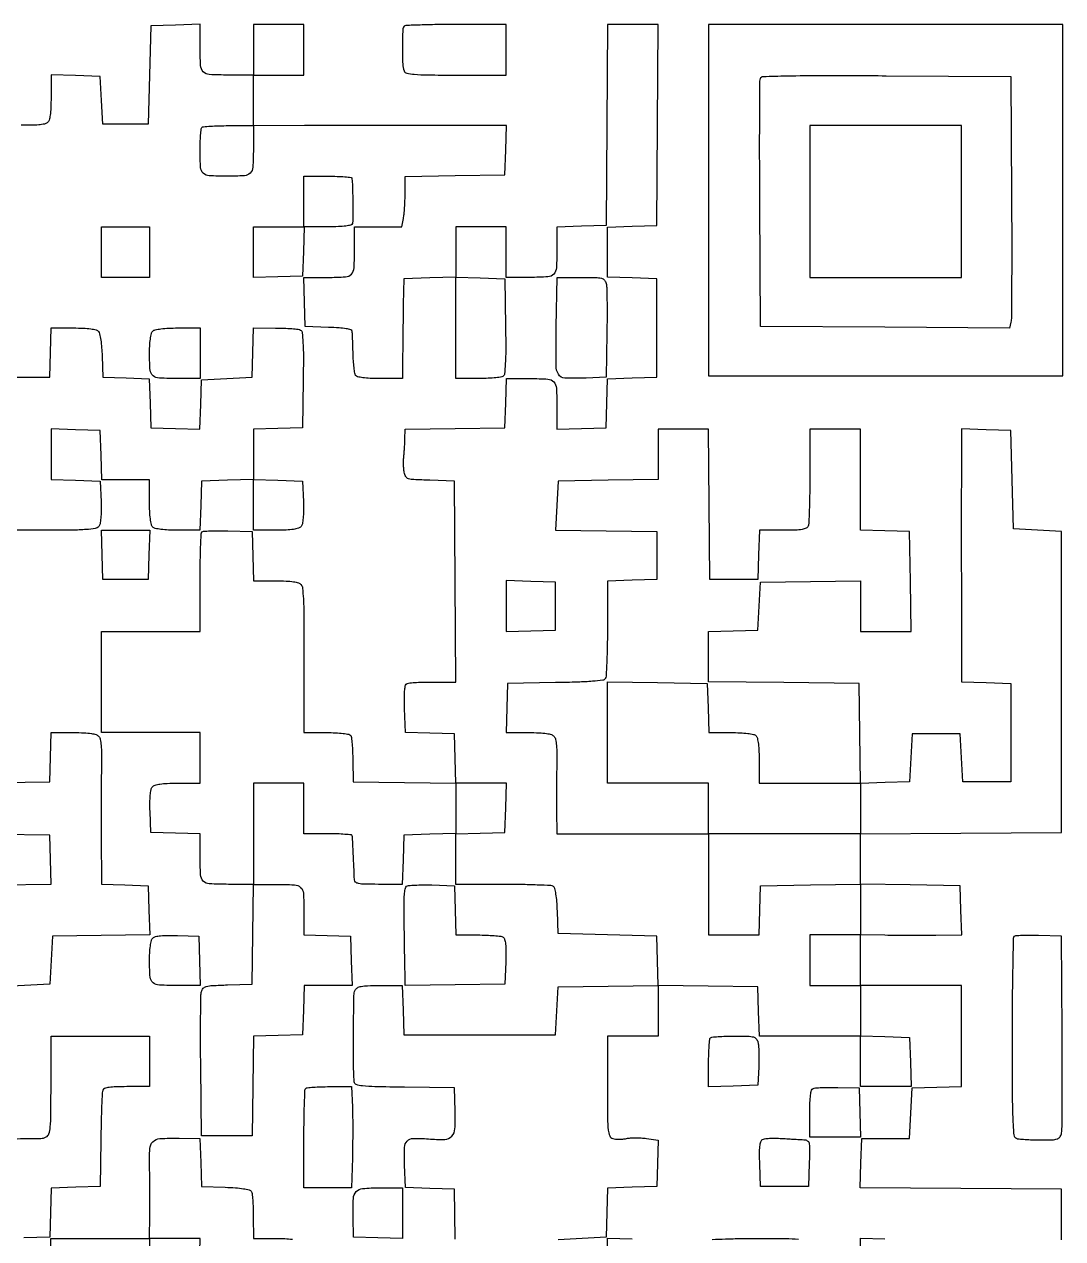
# Model space of a CAD drawing. Extents: x 156 to 936, y 100 to 969.
# Drawn here: x 546 to 936, y 512.9 to 969.1 of the extents above; entities that cross this region are included whole.
import ezdxf

# ---------------------------------------------------------------- set-up
doc = ezdxf.new("R2010")
doc.units = 0

msp = doc.modelspace()

# ---------------------------------------------------------------- linework, layer by layer
for points in [[(935.5, 512.5), (935.5, 531.5), (897.712634, 531.762062), (859.925268, 532.024123), (860.212634, 541.262062), (860.5, 550.5), (869.5, 550.5), (878.5, 550.5), (879, 560), (879.5, 569.5), (888.75, 569.787526), (898, 570.075052), (898, 589.037526), (898, 608), (879, 608), (860, 608), (860, 617.58132), (860, 627.16264), (869.25, 626.987402, 0.002348), (873.49771, 626.926887, 0.001319), (878.657898, 626.891229, 0.001316), (883.869137, 626.882688, 0.00215), (888.287526, 626.906082), (898.075052, 627), (897.787526, 636.25), (897.5, 645.5), (878.75, 645.772065), (860, 646.044131), (860, 655.51004), (860, 664.97595), (897.75, 665.237975), (935.5, 665.5), (935.5, 722), (935.5, 778.5), (926.5, 779), (917.5, 779.5), (917, 798), (916.5, 816.5), (907.25, 816.787526), (898, 817.075052), (897.934673, 798.287526, 0.000334), (897.912306, 790.324769, 0.000286), (897.899137, 781.934461, 0.000288), (897.89591, 774.307057, 0.000821), (897.905435, 769, -0.000213), (897.921309, 763.726609, -0.000077), (897.939511, 756.234461, -0.000076), (897.956923, 748.030004, -0.000091), (897.970762, 740.287526), (898, 722.075052), (907.25, 721.787526), (916.5, 721.5), (916.5, 703), (916.5, 684.5), (907.5, 684.5), (898.5, 684.5), (898, 693.5), (897.5, 702.5), (888.5, 702.5), (879.5, 702.5), (879, 693.5), (878.5, 684.5), (869.272202, 684.212768), (860.044404, 683.925536), (859.772202, 702.712768), (859.5, 721.5), (831.25, 721.765573), (803, 722.031147), (803, 731.478047), (803, 740.924948), (812.25, 741.212474), (821.5, 741.5), (822, 750.5), (822.5, 759.5), (841.25, 759.772065), (860, 760.044131), (860, 750.522065), (860, 741), (869.522065, 741), (879.044131, 741), (878.772065, 759.75), (878.5, 778.5), (869.25, 778.787526), (860, 779.075052), (860, 798.037526), (860, 817), (850.5, 817), (841, 817), (841, 799.581787, -0.003244), (840.955951, 792.792976, -0.00474), (840.821697, 786.815525, -0.002396), (840.635772, 781.755458, -0.081401), (840.393011, 780.581787, -0.192061), (839.655249, 779.783328, -0.070053), (838.160133, 779.311792, -0.03465), (835.587052, 779.063076, -0.006773), (830.930537, 779), (822.075052, 779), (821.787526, 769.75), (821.5, 760.5), (812.5, 760.5), (803.5, 760.5), (803.234427, 788.75), (802.968853, 817), (793.484427, 817), (784, 817), (784, 807.522065), (784, 798.044131), (765.25, 797.772065), (746.5, 797.5), (746, 788.26847), (745.5, 779.036941), (764.5, 778.76847), (783.5, 778.5), (783.5, 769.5), (783.5, 760.5), (774.25, 760.212474), (765, 759.924948), (764.984687, 742.212474, -0.004097), (764.9224, 735.335908, -0.006166), (764.745063, 729.342876, -0.002754), (764.503518, 724.253111, -0.128967), (764.190449, 723.273912, -0.223435), (763.222567, 722.660091, -0.01141), (759.426015, 722.268756, -0.01247), (753.909881, 721.965306, -0.003691), (745.455762, 721.773912), (727.5, 721.5), (727.212474, 712.25), (726.924948, 703), (735.340029, 703, -0.009055), (739.428651, 702.925953, -0.028905), (742.14495, 702.669835, -0.043816), (743.958657, 702.22718, -0.138657), (744.978903, 701.52542, -0.125079), (745.508902, 700.410811, -0.024523), (745.834299, 698.197251, -0.020936), (746.000288, 695.185347, -0.00977), (745.975462, 691.27542, 0.003165), (745.89735, 687.282314, 0.001862), (745.851957, 682.507467, 0.001862), (745.842131, 677.735023, 0.00318), (745.874114, 673.75), (746, 665), (774.5, 665), (803, 665), (803, 646), (803, 627), (812.462474, 627), (821.924948, 627), (822.212474, 636.25), (822.5, 645.5), (841.25, 645.772065), (860, 646.044131), (860, 636.522065), (860, 627), (850.5, 627), (841, 627), (841, 617.5), (841, 608), (850.5, 608), (860, 608), (860, 598.5), (860, 589), (841.037526, 589), (822.075052, 589), (821.787526, 598.25), (821.5, 607.5), (802.787236, 607.771928), (784.074471, 608.043857), (783.787236, 617.271928), (783.5, 626.5), (765, 627), (746.5, 627.5), (746.206033, 635.968156, 0.010674), (746.005667, 639.539342, 0.020911), (745.666992, 642.36687, 0.02067), (745.236162, 644.466763, 0.192561), (744.706033, 645.202843, 0.129281), (743.740656, 645.511054, 0.002669), (738.64021, 645.748704, 0.006067), (732.63955, 645.923305, 0.004023), (725.75, 645.984687), (708, 646), (708, 655.462474), (708, 664.924948), (717.25, 665.212474), (726.5, 665.5), (726.787526, 674.75), (727.075052, 684), (717.575052, 684), (708.075052, 684), (707.787526, 693.25), (707.5, 702.5), (698.320027, 702.786599), (689.140054, 703.073198), (688.820027, 712.028187, -0.00705), (688.724258, 716.45684, -0.028515), (688.85783, 719.153405, -0.047484), (689.196284, 720.811077, -0.231459), (689.831787, 721.491587, -0.07286), (690.732086, 721.692168, -0.005429), (693.248745, 721.850654, -0.007434), (696.267788, 721.962914, -0.005575), (699.593813, 722), (708.02405, 722), (707.762025, 759.75), (707.5, 797.5), (698.321421, 797.786581, -0.004095), (692.291203, 798.024309, -0.063491), (690.254335, 798.383191, -0.188598), (689.246774, 799.188068, -0.08761), (688.66477, 800.786581, -0.023756), (688.504624, 802.041838, -0.01317), (688.422721, 803.584183, -0.013111), (688.421945, 805.154019, -0.020583), (688.512108, 806.5, 0.007971), (688.642792, 807.914843, 0.003949), (688.765793, 809.713831, 0.003918), (688.864015, 811.581819, 0.005727), (688.918758, 813.227935), (689, 816.955869), (707.75, 817.227935), (726.5, 817.5), (726.787526, 826.75), (727.075052, 836), (735.930537, 836, -0.014926), (742.659578, 835.79908, -0.196265), (744.861468, 834.742763, -0.174406), (745.830207, 832.389753, -0.011304), (746, 824.880687), (746, 816.924948), (755.25, 817.212474), (764.5, 817.5), (764.787036, 826.712964), (765.074071, 835.925929), (774.287036, 836.212964), (783.5, 836.5), (783.5, 855), (783.5, 873.5), (774.25, 873.787526), (765, 874.075052), (765, 883.5), (765, 892.924948), (774.25, 893.212474), (783.5, 893.5), (783.762025, 931.25), (784.02405, 969), (774.52405, 969), (765.02405, 969), (764.762025, 931.25), (764.5, 893.5), (755.25, 893.212474), (746, 892.924948), (746, 885.044262, -0.011491), (745.828717, 877.592092, -0.175559), (744.856224, 875.249844, -0.19511), (742.649006, 874.199102, -0.014732), (735.893011, 874), (727, 874), (727, 883.5), (727, 893), (717.5, 893), (708, 893), (708, 883.536212), (708, 874.072424), (698.25, 873.786212), (688.5, 873.5), (688.329024, 864, 0.000729), (688.257785, 859.692568, 0.000437), (688.185059, 854.573437, 0.000437), (688.121575, 849.478045, 0.00076), (688.079024, 845.25), (688, 836), (679.559017, 836, -0.009872), (675.876652, 836.07271, -0.02242), (673.103183, 836.307119, -0.024539), (671.115824, 836.665099, -0.200092), (670.381384, 837.191925, -0.101142), (670.082874, 838.004704, -0.00969), (669.805884, 840.107032, -0.012032), (669.582503, 842.651808, -0.009214), (669.456682, 845.441925, 0.001333), (669.374856, 848.233519, 0.001749), (669.284416, 850.782442, 0.001276), (669.195692, 852.91826, 0.016598), (669.134315, 853.711067, 0.300653), (668.660918, 854.279342, 0.031225), (666.881518, 854.695394, 0.024981), (664.181238, 855.01362, 0.008587), (660.25, 855.211067), (651.5, 855.5), (651.212474, 864.75), (650.924948, 874), (659.855485, 874, 0.014649), (666.642834, 874.198903, 0.195156), (668.85465, 875.251172, 0.175657), (669.828811, 877.597657, 0.011435), (670, 885.081787), (670, 893), (678.875, 893), (687.75, 893), (688.375, 896.125, 0.025018), (688.616159, 897.749542, 0.007875), (688.816406, 900.198206, 0.007844), (688.954123, 902.941479, 0.008618), (689, 905.602935), (689, 911.955869), (707.75, 912.227935), (726.5, 912.5), (726.787526, 921.75), (727.075052, 931), (698.787526, 931.069348, 0.000378), (686.548501, 931.090098, 0.000289), (673.154773, 931.094943, 0.000292), (660.607853, 931.084915, 0.000688), (651.25, 931.059098), (632, 930.979499), (632, 940.48975), (632, 950), (641.5, 950), (651, 950), (651, 959.5), (651, 969), (641.5, 969), (632, 969), (632, 959.5), (632, 950), (622.606989, 950, -0.01333), (615.449516, 950.190859, -0.191194), (613.178583, 951.23551, -0.180709), (612.176112, 953.578687, -0.011676), (612, 961.119313), (612, 969.075052), (602.75, 968.787526), (593.5, 968.5), (593, 950), (592.5, 931.5), (584, 931.5), (575.5, 931.5), (575, 940.5), (574.5, 949.5), (565.25, 949.787526), (556, 950.075052), (556, 941.659971, -0.009351), (555.925518, 937.677666, -0.027014), (555.673722, 934.930979, -0.038246), (555.252328, 933.063112, -0.145956), (554.59692, 932.080436, -0.128993), (553.549085, 931.592049, -0.022589), (551.373366, 931.297825, -0.020484), (548.47591, 931.15782, -0.010573), (544.84692, 931.207992)], [(536.5, 836.5), (546, 836.5), (555.5, 836.5), (555.787526, 845.75), (556.075052, 855), (564.415081, 855, -0.009993), (568.184939, 854.924648, -0.02424), (570.957088, 854.678834, -0.030143), (572.914313, 854.287828, -0.156413), (573.831844, 853.702616, -0.123819), (574.268892, 852.789339, -0.013166), (574.679152, 850.450258, -0.0156), (575.012379, 847.592986, -0.011934), (575.204288, 844.452616), (575.5, 836.5), (584.212982, 836.211607), (592.925964, 835.923214), (593.212982, 826.711607), (593.5, 817.5), (602.711984, 817.212977), (611.923969, 816.925954), (612.211984, 826.212977), (612.5, 835.5), (622, 836), (631.5, 836.5), (631.787526, 845.75), (632.075052, 855), (640.287526, 854.984687, -0.008781), (643.522741, 854.92183, -0.011797), (646.448917, 854.744341, -0.009006), (648.866517, 854.496437, -0.111897), (649.730064, 854.187991, -0.228051), (650.34579, 853.198071, -0.01367), (650.636558, 849.601246, -0.013149), (650.78284, 844.19071, -0.003387), (650.730064, 835.453304), (650.5, 817.5), (641.25, 817.212474), (632, 816.924948), (632, 807.5), (632, 798.075052), (641.25, 797.787526), (650.5, 797.5), (650.793771, 789.655204, -0.01153), (650.842502, 786.264652, -0.021342), (650.701133, 783.514748, -0.023545), (650.405224, 781.431833, -0.126804), (649.921326, 780.405204, -0.145524), (648.939147, 779.748928, -0.03848), (647.078343, 779.326735, -0.027148), (644.342652, 779.0746, -0.009406), (640.377555, 779), (632, 779), (632, 788.536212), (632, 798.072424), (622.25, 797.786212), (612.5, 797.5), (612.212474, 788.25), (611.924948, 779), (603.662474, 779, -0.011159), (600.152513, 779.078344, -0.02038), (597.298731, 779.322617, -0.021131), (595.138013, 779.689961, -0.144682), (594.2, 780.2, -0.144849), (593.689458, 781.139671, -0.021091), (593.322289, 783.306878, -0.020332), (593.07823, 786.171507, -0.011084), (593, 789.7), (593, 798), (584.037526, 798), (575.075052, 798), (574.787526, 807.25), (574.5, 816.5), (565.25, 816.787526), (556, 817.075052), (556, 807.575052), (556, 798.075052), (565.25, 797.787526), (574.5, 797.5), (574.793771, 789.655204, -0.01153), (574.842502, 786.264652, -0.021342), (574.701133, 783.514748, -0.023545), (574.405224, 781.431833, -0.126804), (573.921326, 780.405204, -0.182404), (572.63003, 779.670597, -0.021157), (569.264588, 779.28498, -0.014874), (563.87593, 779.058352, -0.003072), (554.377555, 779), (536, 779)], [(537.044584, 684.226647), (555.5, 684.5), (555.787526, 693.75), (556.075052, 703), (564.415081, 703, -0.009183), (568.461633, 702.925674, -0.02907), (571.158273, 702.669114, -0.04395), (572.962049, 702.226128, -0.138222), (573.978903, 701.52542, -0.125079), (574.508902, 700.410811, -0.024523), (574.834299, 698.197251, -0.020936), (575.000288, 695.185347, -0.00977), (574.975462, 691.27542, 0.004257), (574.895935, 686.698869, 0.001277), (574.851957, 679.728279, 0.00128), (574.8426, 671.904746, 0.001387), (574.874114, 664.288933), (575, 646.077866), (583.75, 645.788933), (592.5, 645.5), (592.787225, 636.272703), (593.074451, 627.045405), (574.787225, 626.772703), (556.5, 626.5), (556, 617.5), (555.5, 608.5), (546, 608), (536.5, 607.5)], [(707.772065, 512.75), (707.5, 531.5), (698.322437, 531.786567), (689.144874, 532.073135), (688.822437, 540.63808, -0.016301), (688.789492, 547.189904, -0.180649), (689.756388, 549.575892, -0.207575), (691.98193, 550.567097, -0.022339), (697.748074, 550.365173, 0.026986), (703.883365, 550.207362, 0.196653), (706.521035, 551.374513, 0.179715), (707.716427, 554.123236, 0.021931), (707.788122, 560.805586), (707.5, 569.5), (688.75, 569.772065, -0.002091), (677.656268, 569.979447, -0.020687), (673.003179, 570.278782, -0.054583), (670.637409, 570.794587, -0.303703), (669.882897, 571.772065, -0.015141), (669.591928, 579.551049, -0.004402), (669.612289, 591.54775, -0.001422), (669.781926, 604.258413, -0.10653), (670.244986, 606.25, -0.152965), (671.073026, 607.149088, -0.0842), (672.488232, 607.6736, -0.039727), (674.915832, 607.935613, -0.007026), (679.497658, 608), (687.924948, 608), (688.212474, 598.75), (688.5, 589.5), (717, 589.5), (745.5, 589.5), (746, 598.5), (746.5, 607.5), (765.25, 607.772065), (784, 608.044131), (784, 598.522065), (784, 589), (774.5, 589), (765, 589), (765, 570.067388, 0.001797), (765.042991, 558.107123, 0.023946), (765.285182, 553.713891, 0.078338), (765.86395, 551.532217, 0.215181), (767.022471, 550.492868, 0.054467), (768.014224, 550.293372, 0.024011), (769.352584, 550.237577, 0.023422), (770.791099, 550.314154, 0.029054), (772.114703, 550.525193, -0.037253), (773.604576, 550.737783, -0.016566), (775.588653, 550.805533, -0.016291), (777.703277, 550.738745, -0.021178), (779.630188, 550.532748), (784.075912, 549.86607), (783.787956, 541.183035), (783.5, 532.5), (774.287036, 532.212964), (765.074071, 531.925929), (764.787036, 522.712964), (764.5, 513.5), (755.5, 513), (746.5, 512.5)], [(542.03503, 550.446598, 0.002798), (552.113636, 550.558791, 0.119227), (554.176509, 551.094465, 0.194925), (555.199907, 552.323442, 0.054011), (555.712098, 554.831603, 0.021189), (555.951588, 559.509371, 0.002195), (556, 570.535184), (556, 589), (574.5, 589), (593, 589), (593, 579.5), (593, 570), (584.468615, 570, 0.008361), (580.431809, 569.932493, 0.027777), (577.788636, 569.696677, 0.04074), (576.092165, 569.306691, 0.228086), (575.432596, 568.684944, 0.080497), (575.224165, 567.686298, 0.001701), (575.013341, 562.634672, 0.003897), (574.832549, 556.711391, 0.002611), (574.713981, 549.934944), (574.5, 532.5), (565.287036, 532.212964), (556.074071, 531.925929), (555.787036, 522.712964), (555.5, 513.5), (545.75, 513.213788)], [(556.228407, 493.75), (555.956814, 513), (574.478407, 513), (593, 513), (593.122144, 521.75, 0.003075), (593.153464, 525.760505, 0.001743), (593.144594, 530.616646, 0.00174), (593.101556, 535.51049, 0.002868), (593.027048, 539.647092, -0.017799), (593.11101, 546.732408, -0.187863), (594.266472, 549.32788, -0.183985), (596.885267, 550.486879, -0.016952), (604.109859, 550.623126), (611.931493, 550.505449), (612.215746, 541.502725), (612.5, 532.5), (621.467001, 532.207902, -0.009786), (625.292364, 532.008289, -0.020298), (628.262875, 531.673305, -0.020215), (630.447011, 531.24575, -0.195149), (631.201688, 530.707902, -0.112618), (631.504907, 529.855762, -0.008743), (631.748365, 527.431384, -0.011595), (631.922842, 524.498009, -0.008591), (631.984687, 521.25), (632, 513), (640.3, 513, -0.011084), (643.828493, 512.92177, -0.020332), (646.693122, 512.677711, -0.021091)], [(804.280193, 512.603107, -0.001725), (809.344614, 512.804167, -0.005541), (815.216764, 512.951871, -0.003517), (822.059678, 513, -0.002591), (831.992368, 512.948521, -0.018927), (836.746236, 512.719131, -0.037894)]]:
    msp.add_lwpolyline(points, format="xyb")
for points in [[(688.666667, 968.333333, 0.192867), (688.103892, 967.018197, 0.004931), (688.015701, 960.449139, 0.008182), (688.096621, 954.128446, 0.084511), (688.606989, 951.581787, 0.25083), (689.61679, 950.708785, 0.035117), (692.438886, 950.278963, 0.017848), (697.478191, 950.050787, 0.002389), (708.106989, 950), (727, 950), (727, 959.5), (727, 969), (708.166667, 969, 0.00331), (700.899296, 968.951884, 0.005233), (694.669792, 968.804167, 0.001542), (689.283135, 968.603376, 0.188448)], [(916.777529, 904.5, -0.001169), (916.844214, 887.089041, -0.00181), (916.812248, 872.054912, -0.000538), (916.723164, 858.995066, -0.057675), (916.505999, 857.240125), (915.956939, 854.980251), (869.22847, 855.240125), (822.5, 855.5), (822.239372, 901.5, -0.000997), (822.174287, 919.225103, -0.001596), (822.197198, 934.357597, -0.000282), (822.267665, 947.72814, -0.090314), (822.461789, 948.759906, -0.301449), (823.45055, 949.464468, -0.003096), (832.402033, 949.70934, -0.005599), (845.68089, 949.841585, -0.001079), (869.722417, 949.759906), (916.5, 949.5)], [(632, 922.106989, -0.013765), (631.815311, 915.399733, -0.183266), (630.831122, 913.181384, -0.185588), (628.628755, 912.18803, -0.01418), (622, 912, -0.013616), (615.411882, 912.179437, -0.177365), (613.197262, 913.130254, -0.189798), (612.197599, 915.258941, -0.015979), (612, 921.440322, -0.007555), (612.048362, 924.640807, -0.011152), (612.195833, 927.446011, -0.006592), (612.401283, 929.774411, -0.17274), (612.666667, 930.333333, -0.176136), (613.23702, 930.599551, -0.00536), (615.879167, 930.804167, -0.009979), (619.041783, 930.951687, -0.006664), (622.666667, 931), (632, 931)], [(669.045688, 911.25, -0.00721), (669.280959, 906.185604, -0.005653), (669.394771, 900.687496, -0.0027), (669.415353, 895.530594, -0.080739), (669.205354, 894.25, -0.249619), (668.588308, 893.666002, -0.033684), (666.780735, 893.297127, -0.025318), (664.025749, 893.066992, -0.008179), (659.930537, 893), (651.075052, 893), (650.787526, 883.75), (650.5, 874.5), (641.25, 874.212474), (632, 873.924948), (632, 883.462474), (632, 893), (641.5, 893), (651, 893), (651, 902.5), (651, 912), (660, 912, -0.007813), (663.453956, 911.946026, -0.012869), (666.369671, 911.779688, -0.006478), (668.759364, 911.550346, -0.365403)], [(726.730064, 855.546696, -0.003387), (726.78284, 846.80929, -0.013149), (726.636558, 841.398754, -0.01367), (726.34579, 837.801929, -0.228051), (725.730064, 836.812009, -0.112035), (724.865673, 836.503528, -0.008952), (722.437894, 836.255659, -0.011755), (719.499595, 836.078167, -0.008742), (716.25, 836.015313), (708, 836), (708, 855.037526), (708, 874.075052), (717.25, 873.787526), (726.5, 873.5)], [(764.516463, 871.75, -0.053901), (764.724981, 870.202744, -0.002978), (764.824256, 865.314063, -0.004581), (764.854498, 859.484344, -0.003332), (764.785515, 853), (764.5, 836.5), (757.011777, 836.201382, -0.018097), (748.951426, 836.171823, -0.258186), (746.568486, 837.593304, -0.13272), (745.676393, 840.89749, -0.003896), (745.792702, 855.455087), (746.085404, 874), (755.02365, 874, -0.00476), (760.559229, 873.947298, -0.053472), (762.738092, 873.671557, -0.153982), (763.857059, 873.003411, -0.12192)], [(612, 845.5), (612, 836), (604.081787, 836, -0.01065), (596.689481, 836.157481, -0.159949), (594.309746, 837.052708, -0.206765), (593.227098, 839.102218, -0.019554), (593, 844.906989, -0.012415), (593.08019, 848.136184, -0.021121), (593.327993, 850.825282, -0.021703), (593.698102, 852.888147, -0.142062), (594.2, 853.8, -0.144849), (595.139671, 854.310542, -0.021091), (597.306878, 854.677711, -0.020332), (600.171507, 854.92177, -0.011084), (603.7, 855), (612, 855)], [(631.787526, 769.25), (632.075052, 760), (640.415081, 760, -0.009485), (644.355056, 759.92525, -0.027142), (647.081951, 759.673086, -0.03831), (648.939944, 759.251621, -0.145623), (649.918803, 758.597836, -0.149408), (650.463901, 757.294417, -0.010486), (650.777948, 753.30248, -0.011424), (650.971137, 747.735777, -0.004167), (650.998825, 739.847836, 0.000446), (650.969899, 732.491279, 0.00038), (650.952194, 724.731864, 0.000383), (650.946849, 717.672292, 0.001086), (650.957577, 712.75), (651, 703), (659.440983, 703, -0.010633), (662.896314, 702.926509, -0.019072), (665.724419, 702.697866, -0.016513), (667.892074, 702.36619, -0.211148), (668.554317, 701.912114, -0.109792), (668.825858, 701.131757, -0.00723), (669.06931, 698.746173, -0.010197), (669.262003, 695.867865, -0.007428), (669.363334, 692.662114), (669.5, 684.5), (688.75, 684.228407), (708, 683.956814), (708, 674.514619), (708, 665.072424), (698.25, 664.786212), (688.5, 664.5), (688.212474, 655.25), (687.924948, 646), (678.962474, 646, -0.005206), (673.84619, 646.053277, -0.042731), (671.528713, 646.300404, -0.124574), (670.394765, 646.833572, -0.215984), (669.943028, 647.75, 0.002248), (669.762097, 652.632618, 0.001629), (669.518435, 658.068658, 0.000511), (669.257616, 663.379241, 0.0367), (669.14956, 664.25, 0.327738), (668.821014, 664.550324, 0.006338), (666.400183, 664.779688, 0.01264), (663.461082, 664.945951, 0.007808), (660, 665), (651, 665), (651, 674.5), (651, 684), (641.5, 684), (632, 684), (632, 665), (632, 646), (639.918213, 646, -0.011383), (647.397567, 645.829699, -0.17474), (649.745608, 644.860357, -0.19588), (650.799592, 642.658416, -0.014894), (651, 635.931944), (651, 627.077866), (659.75, 626.788933), (668.5, 626.5), (668.787526, 617.25), (669.075052, 608), (660.075052, 608), (651.075052, 608), (650.787526, 598.75), (650.5, 589.5), (641.271928, 589.212764), (632.043857, 588.925529), (631.771928, 570.212764), (631.5, 551.5), (622, 551.5), (612.5, 551.5), (612.240922, 577.5, -0.001937), (612.179271, 587.623174, -0.002855), (612.21033, 596.512452, -0.001322), (612.300012, 604.081973, -0.054002), (612.500588, 605.712602, -0.132349), (613.162138, 606.942615, -0.141786), (614.336317, 607.634493, -0.050109), (616.630979, 607.982812, -0.004855), (622.259666, 608.212602), (631.5, 608.5), (631.772065, 627.25), (632.044131, 646), (622.629054, 646, -0.013206), (615.457115, 646.189464, -0.190177), (613.182732, 647.228934, -0.181662), (612.177486, 649.561959, -0.011859), (612, 657.044262), (612, 664.924948), (602.75, 665.212474), (593.5, 665.5), (593.206229, 673.344796, -0.01153), (593.157498, 676.735348, -0.021342), (593.298867, 679.485252, -0.023545), (593.594776, 681.568167, -0.126804), (594.078674, 682.594796, -0.145524), (595.060853, 683.251072, -0.03848), (596.921657, 683.673265, -0.027148), (599.657348, 683.9254, -0.009406), (603.622445, 684), (612, 684), (612, 693.5), (612, 703), (593.5, 703), (575, 703), (575, 722), (575, 741), (593.5, 741), (612, 741), (612, 759.333333, -0.003578), (612.050649, 766.411394, -0.005632), (612.206073, 772.487323, -0.001781), (612.417729, 777.723502, -0.187512), (612.701526, 778.368192, -0.181254), (613.294584, 778.637876, -0.006365), (615.854968, 778.779968, -0.011094), (618.933373, 778.843152, -0.007452), (622.451526, 778.784859), (631.5, 778.5)], [(802.787526, 712.25), (803.075052, 703), (811.337526, 703, -0.011159), (814.847487, 702.921656, -0.02038), (817.701269, 702.677383, -0.021131), (819.861987, 702.310039, -0.144682), (820.8, 701.8, -0.144849), (821.310542, 700.860329, -0.021091), (821.677711, 698.693122, -0.020332), (821.92177, 695.828493, -0.011084), (822, 692.3), (822, 684), (841, 684), (860, 684), (860, 674.5), (860, 665), (831.5, 665), (803, 665), (803, 674.5), (803, 684), (784, 684), (765, 684), (765, 703.022065), (765, 722.044131), (783.75, 721.772065), (802.5, 721.5)], [(707.787526, 636.25), (708.075052, 627), (716.287526, 626.984687, -0.009211), (719.527258, 626.918956, -0.012245), (722.467433, 626.732898, -0.009596), (724.895183, 626.472431, -0.110258), (725.793098, 626.149034, -0.187221), (726.389362, 625.340297, -0.039341), (726.721251, 623.5815, -0.027159), (726.864234, 620.914541, -0.008519), (726.793098, 616.914347), (726.5, 608.5), (707.75, 608.227935), (689, 607.955869), (688.838951, 619.227935, -0.000084), (688.770774, 624.056392, -0.000068), (688.699081, 629.245081, -0.000068), (688.634179, 634.036397, -0.000175), (688.588951, 637.5, -0.013426), (688.62766, 640.2365, -0.018989), (688.819879, 642.665577, -0.015399), (689.111144, 644.622717, -0.188556), (689.5, 645.255156, -0.141107), (690.2507, 645.543246, -0.008371), (692.703125, 645.713533, -0.012073), (695.671001, 645.79796, -0.008576), (699, 645.755156), (707.5, 645.5)], [(611.787526, 617.25), (612.075052, 608), (604.119313, 608, -0.010577), (596.697723, 608.157011, -0.159602), (594.312751, 609.051563, -0.207143), (593.227725, 611.100986, -0.019604), (593, 616.906989, -0.012189), (593.080258, 620.198736, -0.022218), (593.330373, 622.875122, -0.024153), (593.710322, 624.895286, -0.138677), (594.236619, 625.836619, -0.141627), (595.215618, 626.376564, -0.030081), (597.156875, 626.694801, -0.024175), (599.863904, 626.841129, -0.010354), (603.486619, 626.786619), (611.5, 626.5)], [(917.702644, 626.369311, 0.193618), (917.41575, 625.696182, 0.000467), (917.206402, 614.93783, 0.002864), (917.050611, 602.76283, 0.001767), (917, 588.440322, 0.001059), (917.045714, 566.856983, 0.009388), (917.264699, 557.341925, 0.013241), (917.640438, 551.846387, 0.284753), (918.581787, 550.606989, 0.066927), (919.584417, 550.369316, 0.007904), (921.872428, 550.178303, 0.009341), (924.613712, 550.044416, 0.00753), (927.562735, 550, 0.00653), (932.032315, 550.058378, 0.062527), (933.912784, 550.344532, 0.158579), (934.907886, 551.011448, 0.107152), (935.50973, 552.25, 0.05721), (935.724487, 553.965497, 0.000802), (935.814745, 564.414062, 0.002229), (935.845976, 576.540395, 0.001465), (935.778782, 590.5), (935.5, 626.5), (926.952644, 626.785977, 0.007913), (923.626528, 626.84459, 0.011703), (920.709672, 626.781547, 0.007016), (918.290922, 626.638564, 0.179987)], [(821.53186, 586.729083, -0.045288), (821.735265, 585.430652, -0.00895), (821.846004, 583.075142, -0.009416), (821.874264, 580.317546, -0.008627), (821.800912, 577.479083), (821.5, 570.5), (812.25, 570.212474), (803, 569.924948), (803, 578.795808, -0.007009), (803.048332, 582.243385, -0.010438), (803.195833, 585.256685, -0.00583), (803.400781, 587.767459, -0.174822), (803.666667, 588.333333, -0.173043), (804.226591, 588.598788, -0.00648), (806.57982, 588.804167, -0.011049), (809.413417, 588.951642, -0.007476), (812.647615, 589, -0.005348), (817.764113, 588.945275, -0.057278), (819.818035, 588.664578, -0.156921), (820.887372, 587.991836, -0.113491)], [(669.207936, 562.25, -0.006758), (669.298736, 558.491109, -0.002902), (669.322985, 553.471875, -0.002871), (669.287083, 548.124298, -0.003786), (669.18946, 543.25), (668.878919, 532), (659.93946, 532), (651, 532), (651, 550.333333, -0.0034), (651.048122, 557.408987, -0.005368), (651.195833, 563.477083, -0.001621), (651.396742, 568.718151, -0.188134), (651.666667, 569.333333, -0.172964), (652.226331, 569.59877, -0.006509), (654.57306, 569.804167, -0.011076), (657.399228, 569.951641, -0.007496), (660.624602, 570), (668.915871, 570)], [(859.787526, 560.25), (860.075052, 551), (850.537526, 551), (841, 551), (841, 559.916667, -0.008303), (841.068099, 564.017187, -0.024614), (841.299725, 566.820826, -0.031738), (841.669018, 568.689569, -0.232986), (842.25, 569.356866, -0.08407), (843.100026, 569.554893, -0.00628), (845.482813, 569.670739, -0.008556), (848.344709, 569.724863, -0.006392), (851.5, 569.690199), (859.5, 569.5)], [(838.788933, 550.076053, -0.12217), (840.07761, 549.710576, -0.210131), (840.729887, 548.829128, -0.060072), (840.930354, 546.886678, -0.003962), (840.788933, 541.25), (840.5, 532.5), (831.5, 532.5), (822.5, 532.5), (822.206902, 540.914347, -0.008498), (822.135559, 544.916536, -0.027215), (822.278439, 547.580247, -0.039514), (822.610284, 549.33416, -0.188715), (823.206902, 550.137119, -0.110681), (824.041679, 550.430784, -0.015354), (825.882653, 550.591533, -0.016963), (828.107913, 550.641539, -0.013643), (830.5, 550.548825, 0.001117), (832.964969, 550.391371, 0.001145), (835.409874, 550.246302, 0.001108), (837.531939, 550.129985, 0.004832)], [(688, 522.462474), (688, 512.924948), (678.782483, 513.212474), (669.564966, 513.5), (669.444772, 521, -0.016191), (669.559222, 527.997078, -0.175149), (670.631206, 530.564595, -0.189783), (673.056382, 531.746259, -0.019575), (679.535184, 532), (688, 532)]]:
    msp.add_lwpolyline(points, format="xyb", close=True)
for points in [[(803, 903), (803, 837), (869.5, 837), (936, 837), (936, 903), (936, 969), (869.5, 969), (803, 969)], [(841, 902.5), (841, 874), (869.5, 874), (898, 874), (898, 902.5), (898, 931), (869.5, 931), (841, 931)], [(593, 883.5), (593, 874), (584, 874), (575, 874), (575, 883.5), (575, 893), (584, 893), (593, 893)], [(592.787526, 769.75), (592.5, 760.5), (584, 760.5), (575.5, 760.5), (575.212474, 769.75), (574.924948, 779), (584, 779), (593.075052, 779)], [(727, 750.5), (727, 740.924948), (736.25, 741.212474), (745.5, 741.5), (745.5, 750.5), (745.5, 759.5), (736.25, 759.787526), (727, 760.075052)], [(878.787526, 579.25), (879.075052, 570), (869.537526, 570), (860, 570), (860, 579.537526), (860, 589.075052), (869.25, 588.787526), (878.5, 588.5)]]:
    msp.add_lwpolyline(points, close=True)
for points in [[(536.787238, 645.771723), (556.074477, 646.043446), (555.787238, 655.271723), (555.5, 664.5), (536.25, 664.771593)], [(611.786212, 503.25), (612.072424, 513), (602.536212, 513), (593, 513), (593, 503.538933)], [(765, 504.237526), (765, 513.075052), (774.25, 512.787526)], [(860, 484.5), (860, 513.075052), (869.25, 512.787526)]]:
    msp.add_lwpolyline(points)

doc.saveas('drawing.dxf')
